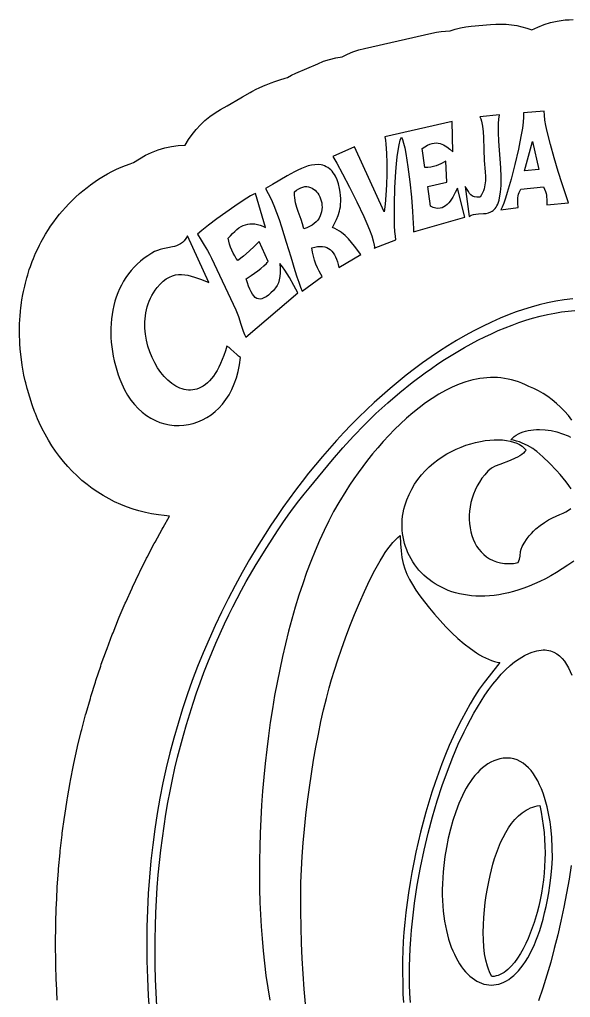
# Model space of a CAD drawing. Extents: x 0 to 210, y 0 to 160.
# Drawn here: x 0 to 56.2, y 54.4 to 154 of the extents above; entities that cross this region are included whole.
import ezdxf

# ---------------------------------------------------------------- set-up
doc = ezdxf.new("R2010")
doc.units = 0
doc.layers.add('Nível Padrão', color=18, linetype='CONTINUOUS')

msp = doc.modelspace()

# ---------------------------------------------------------------- linework, layer by layer
at = {"layer": 'Nível Padrão'}
for points in [[(3.838, 54.142), (3.753, 55.932), (3.746, 56.107), (3.696, 57.876), (3.692, 58.054), (3.676, 59.801), (3.676, 59.981), (3.694, 61.708), (3.698, 61.891), (3.749, 63.597), (3.756, 63.782), (3.841, 65.469), (3.852, 65.655), (3.97, 67.322), (3.985, 67.51), (4.135, 69.157), (4.155, 69.347), (4.337, 70.975), (4.36, 71.165), (4.575, 72.775), (4.602, 72.966), (4.848, 74.557), (4.88, 74.748), (5.157, 76.321), (5.192, 76.512), (5.5, 78.068), (5.54, 78.259), (5.878, 79.797), (5.922, 79.987), (6.291, 81.508), (6.339, 81.697), (6.737, 83.201), (6.789, 83.388), (7.217, 84.876), (7.272, 85.062), (7.729, 86.534), (7.788, 86.717), (8.274, 88.173), (8.336, 88.355), (8.85, 89.795), (8.916, 89.974), (9.458, 91.399), (9.527, 91.575), (10.097, 92.986), (10.169, 93.158), (10.784, 94.597), (10.821, 94.681), (11.464, 96.106), (11.521, 96.23), (12.192, 97.639), (12.25, 97.761), (12.947, 99.156), (13.008, 99.274), (13.731, 100.655), (13.814, 100.809), (14.542, 102.137), (14.626, 102.287), (15.296, 103.457), (14.753, 103.5), (14.155, 103.572), (13.447, 103.685), (12.854, 103.811), (12.16, 103.986), (11.576, 104.165), (10.903, 104.4), (10.331, 104.632), (9.692, 104.92), (9.129, 105.208), (8.522, 105.549), (7.979, 105.889), (7.411, 106.277), (6.89, 106.669), (6.365, 107.097), (5.87, 107.542), (5.354, 108.044), (4.927, 108.498), (4.467, 109.026), (4.065, 109.53), (3.66, 110.078), (3.288, 110.63), (2.939, 111.191), (2.6, 111.789), (2.306, 112.351), (2, 112.999), (1.843, 113.351), (1.613, 113.914), (1.534, 114.114), (1.326, 114.68), (1.254, 114.883), (1.066, 115.454), (1.001, 115.659), (0.833, 116.235), (0.776, 116.443), (0.629, 117.024), (0.578, 117.235), (0.452, 117.818), (0.409, 118.033), (0.304, 118.619), (0.268, 118.837), (0.185, 119.425), (0.156, 119.648), (0.094, 120.237), (0.074, 120.464), (0.034, 121.055), (0.021, 121.286), (0.004, 121.877), (0, 122.13), (0.005, 122.703), (0.012, 122.962), (0.039, 123.534), (0.056, 123.799), (0.107, 124.368), (0.135, 124.639), (0.209, 125.205), (0.25, 125.482), (0.348, 126.044), (0.402, 126.327), (0.525, 126.885), (0.597, 127.187), (0.741, 127.725), (0.829, 128.032), (0.997, 128.564), (1.103, 128.876), (1.297, 129.4), (1.421, 129.715), (1.641, 130.23), (1.785, 130.548), (2.031, 131.052), (2.201, 131.383), (2.468, 131.864), (2.66, 132.194), (2.953, 132.663), (3.168, 132.989), (3.488, 133.444), (3.724, 133.764), (4.071, 134.203), (4.33, 134.516), (4.704, 134.938), (4.992, 135.248), (5.384, 135.643), (5.693, 135.939), (6.111, 136.314), (6.439, 136.594), (6.883, 136.948), (7.227, 137.209), (7.696, 137.54), (8.054, 137.78), (8.548, 138.088), (8.952, 138.325), (9.406, 138.567), (9.869, 138.796), (10.368, 139.014), (10.796, 139.186), (11.291, 139.36), (11.629, 139.47), (12.217, 139.865), (12.83, 140.213), (13.466, 140.513), (14.122, 140.764), (14.795, 140.965), (15.483, 141.115), (16.182, 141.213), (16.889, 141.258), (17.221, 141.817), (17.589, 142.349), (17.993, 142.854), (18.43, 143.328), (18.9, 143.771), (19.4, 144.181), (19.929, 144.556), (20.485, 144.895), (21.159, 145.269), (22.542, 146.083), (22.719, 146.185), (23.501, 146.617), (23.685, 146.717), (24.189, 146.971), (24.371, 147.061), (24.868, 147.288), (25.13, 147.403), (25.642, 147.608), (26.02, 147.749), (26.531, 147.918), (27.061, 148.074), (27.319, 148.139), (27.738, 148.364), (28.167, 148.567), (30.395, 149.549), (30.994, 149.789), (31.608, 149.987), (32.235, 150.142), (32.872, 150.254), (33.424, 150.523), (33.992, 150.756), (34.574, 150.95), (35.169, 151.106), (42.042, 152.668), (42.502, 152.761), (42.965, 152.83), (43.432, 152.876), (43.901, 152.898), (44.424, 153.06), (44.955, 153.192), (45.492, 153.292), (46.035, 153.36), (48.017, 153.55), (48.552, 153.586), (49.087, 153.592), (49.621, 153.566), (50.151, 153.511), (50.678, 153.425), (51.2, 153.309), (51.714, 153.163), (52.221, 152.987), (52.841, 153.282), (53.481, 153.531), (54.138, 153.732), (54.809, 153.884), (55.215, 153.951), (55.623, 154.001), (56.033, 154.032), (56.443, 154.045)], [(56.41, 125.577), (55.534, 125.48), (54.665, 125.344), (53.808, 125.174), (52.968, 124.974), (52.153, 124.751), (51.368, 124.508), (50.619, 124.251), (49.912, 123.986), (49.006, 123.614), (48.104, 123.214), (47.207, 122.786), (46.315, 122.331), (45.428, 121.849), (44.548, 121.342), (43.674, 120.81), (42.806, 120.253), (41.946, 119.674), (41.093, 119.071), (40.248, 118.447), (39.411, 117.802), (38.583, 117.136), (37.765, 116.451), (36.955, 115.746), (36.156, 115.024), (35.367, 114.284), (34.589, 113.528), (33.821, 112.756), (33.066, 111.969), (32.322, 111.167), (31.59, 110.352), (30.871, 109.524), (30.166, 108.683), (29.473, 107.832), (28.795, 106.97), (28.131, 106.098), (27.481, 105.217), (26.847, 104.328), (26.228, 103.431), (25.625, 102.527), (25.038, 101.617), (24.235, 100.325), (23.457, 99.021), (22.703, 97.705), (21.974, 96.377), (21.272, 95.035), (20.595, 93.681), (19.944, 92.313), (19.32, 90.931), (18.723, 89.535), (18.153, 88.124), (17.611, 86.699), (17.097, 85.259), (16.612, 83.803), (16.155, 82.331), (15.727, 80.843), (15.329, 79.339), (14.96, 77.818), (14.622, 76.28), (14.314, 74.724), (14.037, 73.151), (13.791, 71.559), (13.577, 69.95), (13.394, 68.321), (13.244, 66.674), (13.126, 65.007), (13.042, 63.32), (12.99, 61.614), (12.973, 59.887), (12.989, 58.139), (13.039, 56.371), (13.125, 54.581), (13.245, 52.769)], [(14.012, 53.546), (13.93, 54.899), (13.873, 56.273), (13.837, 57.651), (13.822, 59.015), (13.827, 60.364), (13.852, 61.699), (13.897, 63.019), (13.961, 64.325), (14.044, 65.617), (14.146, 66.895), (14.266, 68.158), (14.404, 69.407), (14.56, 70.643), (14.733, 71.864), (14.923, 73.071), (15.13, 74.264), (15.353, 75.443), (15.592, 76.609), (15.847, 77.76), (16.117, 78.898), (16.402, 80.022), (16.702, 81.133), (17.017, 82.23), (17.345, 83.313), (17.688, 84.383), (18.044, 85.44), (18.412, 86.483), (18.794, 87.512), (19.188, 88.528), (19.595, 89.532), (20.013, 90.521), (20.443, 91.498), (20.884, 92.462), (21.335, 93.412), (21.738, 94.223), (22.169, 95.058), (22.626, 95.911), (23.107, 96.777), (24.123, 98.526), (25.194, 100.266), (26.294, 101.954), (26.847, 102.766), (27.397, 103.551), (27.943, 104.301), (28.48, 105.014), (29.005, 105.683), (29.516, 106.303), (31.909, 109.195), (32.947, 110.41), (34.031, 111.603), (35.159, 112.768), (36.327, 113.902), (37.532, 115), (38.771, 116.06), (40.04, 117.076), (41.337, 118.044), (41.994, 118.51), (42.657, 118.962), (43.326, 119.401), (43.999, 119.825), (44.676, 120.234), (45.357, 120.628), (46.042, 121.007), (46.73, 121.369), (47.42, 121.714), (48.113, 122.042), (48.808, 122.353), (49.504, 122.645), (50.202, 122.918), (50.9, 123.172), (51.598, 123.407), (52.296, 123.621), (53.075, 123.825), (53.828, 123.998), (54.556, 124.14), (55.259, 124.251), (55.938, 124.334), (56.593, 124.387)], [(56.308, 113.216), (55.947, 113.688), (55.564, 114.133), (55.16, 114.551), (54.737, 114.941), (54.298, 115.302), (53.844, 115.634), (53.378, 115.936), (52.902, 116.208), (52.418, 116.45), (51.929, 116.659), (51.575, 116.834), (51.221, 116.99), (50.865, 117.126), (50.509, 117.243), (50.152, 117.342), (49.795, 117.423), (49.437, 117.486), (49.078, 117.532), (48.72, 117.561), (48.362, 117.574), (48.004, 117.57), (47.646, 117.551), (47.288, 117.517), (46.931, 117.468), (46.574, 117.404), (46.218, 117.326), (45.509, 117.13), (44.805, 116.882), (44.106, 116.587), (43.414, 116.245), (42.729, 115.862), (42.053, 115.44), (41.386, 114.983), (40.731, 114.493), (40.086, 113.974), (39.455, 113.429), (38.838, 112.861), (38.235, 112.273), (37.648, 111.669), (37.078, 111.051), (36.526, 110.423), (35.993, 109.788), (35.479, 109.15), (34.987, 108.511), (34.517, 107.874), (34.07, 107.243), (33.646, 106.621), (33.248, 106.011), (32.532, 104.841), (32.018, 103.93), (31.52, 102.981), (31.038, 101.996), (30.572, 100.975), (30.121, 99.921), (29.686, 98.834), (29.268, 97.716), (28.866, 96.569), (28.48, 95.394), (28.111, 94.193), (27.759, 92.967), (27.424, 91.717), (27.106, 90.446), (26.805, 89.154), (26.521, 87.842), (26.255, 86.514), (26.007, 85.169), (25.777, 83.81), (25.564, 82.438), (25.37, 81.054), (25.194, 79.66), (25.036, 78.257), (24.897, 76.847), (24.777, 75.432), (24.676, 74.012), (24.594, 72.59), (24.531, 71.166), (24.487, 69.742), (24.463, 68.321), (24.458, 66.902), (24.473, 65.488), (24.509, 64.081), (24.557, 62.875), (24.627, 61.654), (24.718, 60.419), (24.83, 59.173), (24.964, 57.92), (25.12, 56.661), (25.299, 55.398), (25.501, 54.136)], [(56.233, 106.218), (56.007, 106.563), (55.738, 106.931), (55.433, 107.313), (55.103, 107.703), (54.754, 108.093), (54.035, 108.843), (53.344, 109.507), (52.748, 110.027), (52.506, 110.214), (52.314, 110.343), (51.786, 110.639), (51.238, 110.901), (50.955, 111.012), (50.666, 111.106), (50.371, 111.18), (50.07, 111.232), (50.239, 111.407), (50.426, 111.566), (50.629, 111.707), (50.848, 111.833), (51.081, 111.942), (51.326, 112.036), (51.583, 112.114), (51.85, 112.177), (52.126, 112.225), (52.409, 112.258), (52.699, 112.277), (52.993, 112.282), (53.59, 112.251), (54.191, 112.167), (54.786, 112.032), (55.362, 111.849), (55.911, 111.619), (56.172, 111.487)], [(56.5, 98.867), (55.908, 98.453), (55.322, 98.066), (54.742, 97.707), (54.169, 97.376), (53.603, 97.071), (53.044, 96.792), (52.492, 96.539), (51.948, 96.31), (51.411, 96.107), (50.883, 95.927), (50.363, 95.771), (49.851, 95.638), (49.348, 95.527), (48.854, 95.438), (48.369, 95.371), (47.893, 95.324), (47.427, 95.298), (46.971, 95.291), (46.525, 95.304), (46.089, 95.335), (45.664, 95.385), (45.25, 95.452), (44.847, 95.537), (44.455, 95.638), (44.075, 95.755), (43.706, 95.888), (43.35, 96.036), (43.005, 96.199), (42.673, 96.375), (42.354, 96.565), (42.048, 96.768), (41.755, 96.983), (41.475, 97.21), (41.209, 97.449), (40.957, 97.698), (40.718, 97.958), (40.495, 98.227), (40.285, 98.506), (40.091, 98.793), (39.912, 99.089), (39.747, 99.393), (39.599, 99.703), (39.466, 100.02), (39.349, 100.343), (39.248, 100.672), (39.164, 101.006), (39.096, 101.344), (39.046, 101.687), (39.012, 102.032), (38.996, 102.381), (38.998, 102.732), (39.017, 103.085), (39.054, 103.44), (39.11, 103.795), (39.185, 104.151), (39.278, 104.506), (39.473, 105.101), (39.707, 105.667), (39.975, 106.204), (40.277, 106.713), (40.608, 107.194), (40.967, 107.647), (41.351, 108.072), (41.757, 108.469), (42.184, 108.838), (42.627, 109.181), (43.086, 109.496), (43.556, 109.784), (44.037, 110.046), (44.524, 110.281), (45.017, 110.489), (45.511, 110.672), (46.005, 110.828), (46.496, 110.958), (46.982, 111.063), (47.459, 111.143), (47.926, 111.197), (48.38, 111.226), (48.818, 111.23), (49.237, 111.21), (49.636, 111.165), (50.012, 111.095), (50.362, 111.002), (50.683, 110.884), (50.973, 110.743), (51.23, 110.578), (51.451, 110.389), (51.633, 110.178), (51.522, 110.022), (51.375, 109.873), (51.198, 109.732), (50.995, 109.598), (50.769, 109.47), (50.526, 109.349), (50.005, 109.121), (48.946, 108.715), (48.477, 108.53), (48.096, 108.35), (47.748, 108.022), (47.429, 107.673), (47.14, 107.305), (46.88, 106.921), (46.65, 106.523), (46.45, 106.113), (46.278, 105.694), (46.135, 105.268), (46.021, 104.837), (45.935, 104.403), (45.878, 103.968), (45.848, 103.535), (45.846, 103.107), (45.872, 102.684), (45.926, 102.27), (46.006, 101.867), (46.114, 101.477), (46.248, 101.102), (46.409, 100.745), (46.597, 100.407), (46.81, 100.091), (47.05, 99.8), (47.315, 99.535), (47.606, 99.299), (47.923, 99.094), (48.265, 98.922), (48.631, 98.785), (49.023, 98.687), (49.439, 98.628), (49.88, 98.611), (50.344, 98.639), (50.833, 98.714), (50.965, 99.081), (51.029, 99.372), (51.08, 99.841), (51.129, 100.078), (51.236, 100.358), (51.432, 100.709), (51.748, 101.162), (51.968, 101.441), (52.189, 101.696), (52.41, 101.93), (52.631, 102.143), (53.07, 102.513), (53.502, 102.818), (53.923, 103.068), (54.327, 103.274), (55.073, 103.601), (55.405, 103.744), (55.704, 103.887), (55.966, 104.043), (56.186, 104.221)], [(29.152, 53.749), (29.009, 55.271), (28.896, 56.811), (28.809, 58.371), (28.746, 59.953), (28.705, 61.558), (28.682, 63.188), (28.675, 64.846), (28.675, 64.846), (28.691, 66.118), (28.736, 67.434), (28.81, 68.785), (28.911, 70.165), (29.036, 71.565), (29.185, 72.977), (29.355, 74.392), (29.544, 75.803), (29.752, 77.201), (29.975, 78.58), (30.214, 79.929), (30.465, 81.243), (30.727, 82.511), (30.998, 83.727), (31.277, 84.882), (31.562, 85.969), (31.804, 86.814), (32.097, 87.766), (32.436, 88.805), (32.816, 89.911), (33.232, 91.066), (33.679, 92.25), (34.153, 93.444), (34.649, 94.629), (35.161, 95.785), (35.686, 96.894), (36.217, 97.935), (36.751, 98.89), (37.018, 99.329), (37.283, 99.74), (37.546, 100.119), (37.807, 100.464), (38.064, 100.774), (38.319, 101.045), (38.568, 101.275), (38.813, 101.462), (38.833, 100.637), (38.887, 99.902), (38.976, 99.24), (39.103, 98.636), (39.272, 98.073), (39.485, 97.536), (39.745, 97.009), (40.055, 96.476), (40.413, 95.923), (40.822, 95.335), (41.279, 94.72), (41.777, 94.088), (42.31, 93.448), (42.875, 92.81), (43.463, 92.182), (44.072, 91.574), (44.694, 90.995), (45.324, 90.454), (45.957, 89.962), (46.588, 89.526), (46.9, 89.332), (47.21, 89.156), (47.516, 88.999), (47.818, 88.862), (48.116, 88.746), (48.408, 88.653), (48.694, 88.583), (48.973, 88.538), (47.858, 87.159), (47.358, 86.502), (46.87, 85.808), (46.394, 85.079), (45.93, 84.318), (45.479, 83.525), (45.041, 82.704), (44.615, 81.855), (44.203, 80.982), (43.805, 80.084), (43.42, 79.166), (43.05, 78.227), (42.694, 77.271), (42.353, 76.299), (42.026, 75.312), (41.716, 74.314), (41.42, 73.305), (41.141, 72.288), (40.877, 71.264), (40.63, 70.235), (40.4, 69.204), (40.187, 68.172), (39.991, 67.141), (39.812, 66.112), (39.651, 65.088), (39.508, 64.071), (39.384, 63.062), (39.278, 62.063), (39.191, 61.077), (39.123, 60.105), (39.075, 59.148), (39.046, 58.209), (39.038, 57.29), (39.059, 55.612), (39.087, 54.758), (39.129, 53.901)], [(39.846, 53.907), (39.796, 54.812), (39.765, 55.724), (39.754, 56.64), (39.76, 57.56), (39.785, 58.483), (39.826, 59.408), (39.884, 60.333), (39.958, 61.259), (40.047, 62.183), (40.151, 63.105), (40.27, 64.023), (40.547, 65.847), (40.873, 67.647), (41.245, 69.413), (41.658, 71.14), (42.106, 72.818), (42.586, 74.439), (43.093, 75.997), (43.621, 77.482), (44.167, 78.887), (44.725, 80.204), (45.311, 81.465), (45.63, 82.103), (45.964, 82.74), (46.313, 83.373), (46.676, 83.998), (47.053, 84.61), (47.443, 85.206), (47.844, 85.782), (48.257, 86.334), (48.679, 86.857), (49.112, 87.349), (49.553, 87.804), (50.002, 88.22), (50.458, 88.591), (50.921, 88.915), (51.478, 89.243), (52, 89.493), (52.248, 89.59), (52.488, 89.67), (52.719, 89.732), (52.943, 89.777), (53.159, 89.807), (53.367, 89.82), (53.567, 89.819), (53.76, 89.803), (53.946, 89.772), (54.124, 89.729), (54.296, 89.672), (54.461, 89.603), (54.771, 89.43), (55.055, 89.213), (55.315, 88.958), (55.552, 88.667), (55.768, 88.347), (55.963, 88), (56.138, 87.632), (56.295, 87.246)], [(56.25, 67.865), (56.019, 66.459), (55.765, 65.041), (55.488, 63.619), (55.188, 62.2), (54.864, 60.789), (54.517, 59.392), (54.146, 58.017), (53.752, 56.668), (53.334, 55.353), (52.892, 54.078)]]:
    msp.add_lwpolyline(points, dxfattribs=at)
for points in [[(49.065, 134.661), (50.836, 134.908), (50.8, 135.32), (50.787, 135.641), (50.794, 135.891), (50.822, 136.09), (50.868, 136.255), (50.933, 136.408), (51.111, 136.749), (53.423, 137.013), (53.612, 136.521), (53.669, 136.326), (53.707, 136.141), (53.729, 135.949), (53.738, 135.734), (53.737, 135.163), (55.975, 135.361), (55.321, 137.298), (54.913, 138.576), (54.499, 139.948), (54.112, 141.332), (53.789, 142.645), (53.662, 143.25), (53.564, 143.805), (53.499, 144.301), (53.473, 144.728), (51.39, 144.53), (51.383, 144.099), (51.338, 143.574), (51.259, 142.97), (51.15, 142.302), (51.016, 141.585), (50.86, 140.833), (50.503, 139.285), (50.11, 137.775), (49.717, 136.422), (49.531, 135.842), (49.358, 135.345), (49.201, 134.946), (49.065, 134.661)], [(37.239, 142.086), (37.289, 141.747), (37.331, 141.355), (37.392, 140.441), (37.425, 139.403), (37.429, 138.302), (37.405, 137.198), (37.355, 136.151), (37.279, 135.221), (37.178, 134.47), (34.162, 141.091), (31.935, 140.108), (32.339, 139.405), (32.937, 138.314), (33.649, 136.962), (34.396, 135.477), (35.101, 133.985), (35.412, 133.276), (35.683, 132.613), (35.904, 132.012), (36.064, 131.489), (36.154, 131.059), (36.17, 130.885), (36.165, 130.739), (38.368, 131.599), (38.311, 131.963), (38.267, 132.447), (38.235, 133.034), (38.216, 133.707), (38.215, 135.239), (38.263, 136.903), (38.359, 138.559), (38.425, 139.34), (38.503, 140.066), (38.592, 140.719), (38.693, 141.283), (38.806, 141.74), (38.867, 141.922), (38.931, 142.072), (39.043, 141.824), (39.156, 141.451), (39.269, 140.969), (39.38, 140.396), (39.593, 139.041), (39.786, 137.519), (39.947, 135.962), (40.067, 134.505), (40.137, 133.279), (40.15, 132.795), (40.146, 132.418), (45.388, 133.922), (44.643, 136.878), (44.408, 136.417), (44.163, 135.966), (43.897, 135.552), (43.753, 135.368), (43.601, 135.204), (43.438, 135.063), (43.263, 134.949), (43.075, 134.867), (42.874, 134.818), (42.656, 134.807), (42.422, 134.837), (42.17, 134.913), (41.899, 135.036), (41.613, 137.034), (43.543, 137.464), (43.452, 139.601), (42.948, 139.354), (42.705, 139.241), (42.459, 139.142), (42.203, 139.061), (41.931, 139.005), (41.636, 138.978), (41.313, 138.987), (41.059, 140.901), (41.329, 141.089), (41.584, 141.236), (41.827, 141.346), (42.058, 141.421), (42.277, 141.463), (42.486, 141.476), (42.686, 141.462), (42.876, 141.424), (43.058, 141.364), (43.232, 141.286), (43.4, 141.191), (43.562, 141.084), (43.87, 140.839), (44.164, 140.574), (44.112, 143.648), (37.239, 142.086)], [(45.432, 137.036), (45.832, 133.985), (46.048, 134.104), (46.281, 134.179), (46.527, 134.221), (46.782, 134.242), (47.303, 134.269), (47.56, 134.297), (47.811, 134.352), (48.051, 134.444), (48.165, 134.508), (48.276, 134.586), (48.381, 134.679), (48.481, 134.788), (48.575, 134.916), (48.663, 135.063), (48.745, 135.232), (48.819, 135.423), (48.885, 135.638), (48.943, 135.879), (49.031, 136.442), (49.081, 137.126), (49.088, 138.031), (49.053, 138.938), (48.992, 139.845), (48.922, 140.75), (48.862, 141.654), (48.828, 142.554), (48.839, 143.45), (48.866, 143.896), (48.911, 144.341), (46.929, 144.15), (47.008, 143.928), (47.076, 143.69), (47.18, 143.17), (47.25, 142.607), (47.294, 142.016), (47.336, 140.811), (47.373, 139.675), (47.455, 138.522), (47.485, 138.044), (47.487, 137.608), (47.449, 137.199), (47.41, 136.998), (47.355, 136.797), (47.282, 136.595), (47.19, 136.388), (47.077, 136.175), (46.941, 135.953), (46.616, 135.952), (46.365, 135.988), (46.171, 136.062), (46.016, 136.175), (45.882, 136.329), (45.752, 136.522), (45.432, 137.036)], [(52.279, 141.607), (52.95, 138.776), (51.461, 138.649), (52.279, 141.607)], [(25.057, 136.838), (25.357, 136.322), (25.648, 135.736), (25.928, 135.093), (26.199, 134.402), (26.461, 133.674), (26.714, 132.921), (27.194, 131.381), (27.642, 129.869), (28.062, 128.472), (28.262, 127.844), (28.455, 127.277), (28.643, 126.782), (28.825, 126.37), (30.854, 127.853), (30.698, 128.104), (30.535, 128.404), (30.373, 128.744), (30.218, 129.117), (30.077, 129.515), (29.958, 129.931), (29.867, 130.357), (29.811, 130.786), (30.109, 130.867), (30.387, 130.917), (30.646, 130.936), (30.887, 130.925), (31.111, 130.886), (31.317, 130.818), (31.507, 130.722), (31.68, 130.601), (31.838, 130.453), (31.981, 130.281), (32.11, 130.085), (32.225, 129.865), (32.327, 129.624), (32.416, 129.36), (32.493, 129.076), (32.558, 128.773), (34.787, 130.112), (34.143, 130.954), (33.835, 131.342), (33.518, 131.706), (33.179, 132.041), (32.805, 132.346), (32.6, 132.487), (32.381, 132.618), (32.147, 132.741), (31.896, 132.855), (32.303, 133.678), (32.475, 134.084), (32.613, 134.511), (32.666, 134.739), (32.707, 134.981), (32.735, 135.238), (32.747, 135.513), (32.744, 135.809), (32.723, 136.128), (32.684, 136.473), (32.626, 136.846), (32.523, 137.296), (32.38, 137.716), (32.199, 138.098), (32.094, 138.273), (31.98, 138.436), (31.856, 138.587), (31.723, 138.726), (31.581, 138.85), (31.429, 138.959), (31.269, 139.054), (31.1, 139.132), (30.922, 139.193), (30.735, 139.237), (30.426, 139.269), (30.105, 139.26), (29.775, 139.212), (29.437, 139.129), (29.091, 139.016), (28.738, 138.875), (28.379, 138.712), (28.016, 138.529), (27.279, 138.122), (26.535, 137.684), (25.791, 137.246), (25.057, 136.838)], [(28.025, 136.478), (28.241, 136.662), (28.455, 136.807), (28.667, 136.913), (28.875, 136.984), (29.077, 137.021), (29.274, 137.026), (29.465, 137.002), (29.647, 136.95), (29.82, 136.872), (29.983, 136.771), (30.135, 136.649), (30.275, 136.507), (30.402, 136.348), (30.515, 136.173), (30.613, 135.985), (30.694, 135.786), (30.759, 135.578), (30.805, 135.362), (30.832, 135.141), (30.839, 134.917), (30.824, 134.692), (30.787, 134.468), (30.727, 134.247), (30.643, 134.031), (30.533, 133.822), (30.396, 133.622), (30.232, 133.434), (30.04, 133.258), (29.818, 133.098), (29.566, 132.955), (29.282, 132.832), (28.965, 132.73), (28.841, 133.229), (28.697, 133.674), (28.395, 134.491), (28.258, 134.909), (28.144, 135.364), (28.062, 135.88), (28.037, 136.167), (28.025, 136.478)], [(21.277, 131.759), (21.497, 132.016), (21.714, 132.25), (21.93, 132.461), (22.146, 132.647), (22.362, 132.808), (22.58, 132.945), (22.801, 133.057), (23.026, 133.143), (23.255, 133.203), (23.491, 133.237), (23.733, 133.244), (23.984, 133.225), (24.244, 133.178), (24.514, 133.104), (24.795, 133.002), (25.089, 132.872), (24.054, 136.332), (23.823, 136.229), (23.532, 136.072), (22.804, 135.625), (21.941, 135.047), (21.017, 134.394), (20.102, 133.725), (19.27, 133.095), (18.592, 132.561), (18.142, 132.181), (18.498, 131.576), (18.828, 131.066), (19.17, 130.501), (19.358, 130.15), (19.564, 129.729), (22.044, 124.458), (22.182, 124.139), (22.313, 123.785), (22.562, 123.025), (22.807, 122.285), (22.933, 121.957), (23.064, 121.674), (28.369, 126.189), (27.955, 126.961), (27.511, 127.755), (27.278, 128.142), (27.039, 128.514), (26.795, 128.864), (26.545, 129.184), (26.56, 128.677), (26.556, 128.237), (26.528, 127.855), (26.471, 127.521), (26.382, 127.224), (26.257, 126.955), (26.09, 126.703), (25.879, 126.457), (25.613, 126.194), (25.364, 125.978), (25.131, 125.808), (24.914, 125.684), (24.711, 125.606), (24.521, 125.574), (24.343, 125.586), (24.176, 125.642), (24.019, 125.742), (23.871, 125.885), (23.731, 126.072), (23.597, 126.301), (23.47, 126.572), (23.347, 126.884), (23.228, 127.238), (23.112, 127.632), (23.606, 127.959), (24.277, 128.427), (24.614, 128.684), (24.919, 128.939), (25.165, 129.18), (25.259, 129.292), (25.328, 129.395), (24.435, 131.436), (23.96, 130.954), (23.416, 130.444), (22.832, 129.942), (22.239, 129.482), (22.09, 129.707), (21.938, 129.966), (21.789, 130.251), (21.648, 130.552), (21.521, 130.862), (21.413, 131.172), (21.33, 131.474), (21.277, 131.759)], [(21.146, 120.764), (20.995, 120.277), (20.837, 119.821), (20.672, 119.397), (20.5, 119.002), (20.322, 118.637), (20.139, 118.302), (19.95, 117.994), (19.757, 117.715), (19.559, 117.462), (19.358, 117.236), (19.152, 117.036), (18.944, 116.861), (18.733, 116.71), (18.52, 116.584), (18.304, 116.48), (18.087, 116.4), (17.87, 116.341), (17.651, 116.304), (17.432, 116.287), (17.214, 116.291), (16.996, 116.314), (16.779, 116.356), (16.563, 116.416), (16.349, 116.494), (16.137, 116.589), (15.928, 116.7), (15.723, 116.827), (15.52, 116.969), (15.127, 117.295), (14.753, 117.674), (14.401, 118.1), (14.075, 118.568), (13.777, 119.074), (13.512, 119.613), (13.281, 120.178), (13.09, 120.765), (12.94, 121.37), (12.836, 121.986), (12.78, 122.61), (12.776, 123.235), (12.794, 123.547), (12.827, 123.857), (12.874, 124.165), (12.937, 124.47), (13.015, 124.772), (13.108, 125.07), (13.218, 125.364), (13.345, 125.652), (13.489, 125.934), (13.65, 126.21), (13.829, 126.478), (14.027, 126.739), (14.341, 127.099), (14.653, 127.395), (14.962, 127.632), (15.27, 127.815), (15.578, 127.947), (15.888, 128.032), (16.2, 128.076), (16.516, 128.081), (16.836, 128.053), (17.162, 127.996), (17.496, 127.913), (17.837, 127.81), (18.549, 127.557), (19.308, 127.272), (17.128, 132.009), (16.958, 131.736), (16.781, 131.513), (16.599, 131.334), (16.409, 131.192), (16.213, 131.082), (16.009, 130.998), (15.797, 130.933), (15.577, 130.882), (15.11, 130.796), (14.605, 130.692), (14.338, 130.619), (14.06, 130.523), (13.771, 130.398), (13.471, 130.239), (13.069, 129.989), (12.688, 129.721), (12.328, 129.434), (11.989, 129.131), (11.67, 128.811), (11.373, 128.476), (11.096, 128.127), (10.84, 127.764), (10.604, 127.387), (10.388, 126.999), (10.192, 126.599), (10.016, 126.188), (9.859, 125.767), (9.723, 125.337), (9.605, 124.899), (9.507, 124.453), (9.427, 124.001), (9.367, 123.542), (9.325, 123.079), (9.302, 122.61), (9.297, 122.139), (9.31, 121.664), (9.342, 121.187), (9.392, 120.709), (9.459, 120.23), (9.544, 119.752), (9.647, 119.274), (9.766, 118.799), (9.903, 118.326), (10.057, 117.856), (10.228, 117.391), (10.416, 116.93), (10.697, 116.334), (11.009, 115.784), (11.349, 115.279), (11.715, 114.819), (12.105, 114.405), (12.515, 114.036), (12.944, 113.712), (13.389, 113.432), (13.847, 113.197), (14.317, 113.006), (14.795, 112.859), (15.28, 112.756), (15.768, 112.697), (16.258, 112.681), (16.747, 112.709), (17.232, 112.779), (17.712, 112.893), (18.182, 113.049), (18.643, 113.248), (19.089, 113.489), (19.521, 113.773), (19.934, 114.098), (20.326, 114.465), (20.695, 114.874), (21.039, 115.324), (21.355, 115.815), (21.641, 116.347), (21.894, 116.92), (22.111, 117.534), (22.291, 118.188), (22.431, 118.882), (22.528, 119.616), (22.324, 119.761), (22.152, 119.904), (21.858, 120.19), (21.553, 120.476), (21.368, 120.62), (21.146, 120.764)], [(54.171, 66.609), (54.267, 67.582), (54.314, 68.601), (54.311, 69.649), (54.258, 70.711), (54.154, 71.771), (54.082, 72.295), (53.997, 72.813), (53.898, 73.322), (53.786, 73.821), (53.66, 74.308), (53.52, 74.78), (53.367, 75.236), (53.199, 75.674), (53.017, 76.091), (52.821, 76.486), (52.611, 76.857), (52.385, 77.202), (52.145, 77.519), (51.89, 77.805), (51.621, 78.06), (51.336, 78.28), (51.036, 78.464), (50.72, 78.61), (50.389, 78.717), (50.042, 78.781), (49.68, 78.802), (49.301, 78.776), (48.972, 78.719), (48.652, 78.632), (48.341, 78.518), (48.04, 78.377), (47.748, 78.21), (47.465, 78.018), (47.192, 77.802), (46.927, 77.564), (46.672, 77.304), (46.427, 77.024), (46.19, 76.725), (45.962, 76.407), (45.743, 76.071), (45.533, 75.72), (45.332, 75.354), (45.14, 74.973), (44.783, 74.174), (44.461, 73.331), (44.173, 72.454), (43.92, 71.55), (43.7, 70.628), (43.515, 69.697), (43.363, 68.765), (43.244, 67.841), (43.182, 67.213), (43.136, 66.599), (43.107, 65.998), (43.094, 65.411), (43.097, 64.838), (43.114, 64.279), (43.146, 63.735), (43.192, 63.206), (43.251, 62.693), (43.324, 62.195), (43.41, 61.712), (43.508, 61.246), (43.617, 60.797), (43.738, 60.364), (43.87, 59.949), (44.012, 59.55), (44.165, 59.17), (44.326, 58.807), (44.497, 58.463), (44.677, 58.137), (44.865, 57.83), (45.06, 57.542), (45.263, 57.273), (45.472, 57.024), (45.688, 56.796), (45.909, 56.587), (46.136, 56.399), (46.368, 56.232), (46.605, 56.086), (46.845, 55.962), (47.089, 55.859), (47.337, 55.779), (47.587, 55.721), (47.839, 55.685), (48.093, 55.672), (48.348, 55.683), (48.604, 55.717), (48.861, 55.775), (49.117, 55.857), (49.373, 55.964), (49.628, 56.095), (49.881, 56.251), (50.133, 56.433), (50.382, 56.64), (50.629, 56.873), (50.872, 57.132), (51.111, 57.418), (51.347, 57.73), (51.577, 58.07), (51.803, 58.436), (52.023, 58.831), (52.237, 59.253), (52.445, 59.704), (52.645, 60.183), (52.839, 60.691), (53.024, 61.228), (53.201, 61.795), (53.37, 62.391), (53.529, 63.017), (53.679, 63.674), (53.818, 64.361), (53.947, 65.079), (54.065, 65.828), (54.171, 66.609)], [(48.159, 56.534), (48.024, 56.777), (47.902, 57.035), (47.791, 57.309), (47.693, 57.597), (47.53, 58.211), (47.409, 58.869), (47.327, 59.565), (47.281, 60.29), (47.267, 61.036), (47.284, 61.796), (47.327, 62.561), (47.393, 63.325), (47.479, 64.079), (47.583, 64.815), (47.7, 65.527), (47.828, 66.205), (47.964, 66.842), (48.104, 67.431), (48.254, 67.995), (48.423, 68.558), (48.611, 69.117), (48.818, 69.668), (49.045, 70.205), (49.293, 70.724), (49.563, 71.221), (49.853, 71.692), (50.166, 72.132), (50.502, 72.537), (50.861, 72.902), (51.244, 73.223), (51.445, 73.365), (51.652, 73.495), (51.865, 73.612), (52.084, 73.715), (52.309, 73.803), (52.541, 73.877), (52.78, 73.935), (53.025, 73.977), (53.169, 73.295), (53.29, 72.609), (53.389, 71.919), (53.466, 71.227), (53.521, 70.532), (53.555, 69.837), (53.567, 69.142), (53.559, 68.448), (53.529, 67.756), (53.479, 67.068), (53.408, 66.384), (53.318, 65.704), (53.207, 65.031), (53.077, 64.366), (52.927, 63.708), (52.758, 63.059), (52.452, 62.044), (52.269, 61.511), (52.067, 60.971), (51.846, 60.43), (51.606, 59.897), (51.347, 59.378), (51.068, 58.88), (50.771, 58.411), (50.454, 57.978), (50.119, 57.588), (49.764, 57.248), (49.58, 57.099), (49.391, 56.965), (49.197, 56.848), (48.999, 56.747), (48.796, 56.665), (48.588, 56.601), (48.376, 56.557), (48.159, 56.534)]]:
    msp.add_lwpolyline(points, close=True, dxfattribs=at)

doc.saveas('drawing.dxf')
